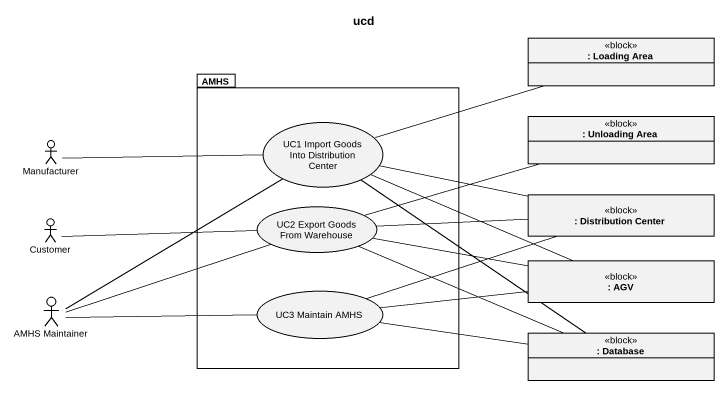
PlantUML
@startuml
title ucd
allowmixing
hide circle
hide empty members
class ": Loading Area" as Loading_Area <<block>>
package AMHS {
  usecase "UC1 Import Goods Into Distribution Center" as UC1_Import_Goods_Into
  usecase "UC2 Export Goods From Warehouse" as UC2_Export_Goods_From
  usecase "UC3 Maintain AMHS" as UC3_Maintain_AMHS
}
actor Manufacturer
class ": Unloading Area" as Unloading_Area <<block>>
actor Customer
class ": Distribution Center" as Distribution_Center <<block>>
class ": AGV" as AGV <<block>>
actor "AMHS Maintainer" as AMHS_Maintainer
class ": Database" as Database_ <<block>>
Manufacturer -right- UC1_Import_Goods_Into
UC1_Import_Goods_Into -right- Loading_Area
UC1_Import_Goods_Into -right- Distribution_Center
UC1_Import_Goods_Into -right- AGV
UC1_Import_Goods_Into -- Database_
Customer -right- UC2_Export_Goods_From
UC2_Export_Goods_From -right- Unloading_Area
UC2_Export_Goods_From -right- Distribution_Center
UC2_Export_Goods_From -right- AGV
UC2_Export_Goods_From -right- Database_
AMHS_Maintainer -right- UC1_Import_Goods_Into
AMHS_Maintainer -right- UC2_Export_Goods_From
AMHS_Maintainer -right- UC3_Maintain_AMHS
UC3_Maintain_AMHS -right- Distribution_Center
UC3_Maintain_AMHS -right- AGV
UC3_Maintain_AMHS -right- Database_
@enduml
